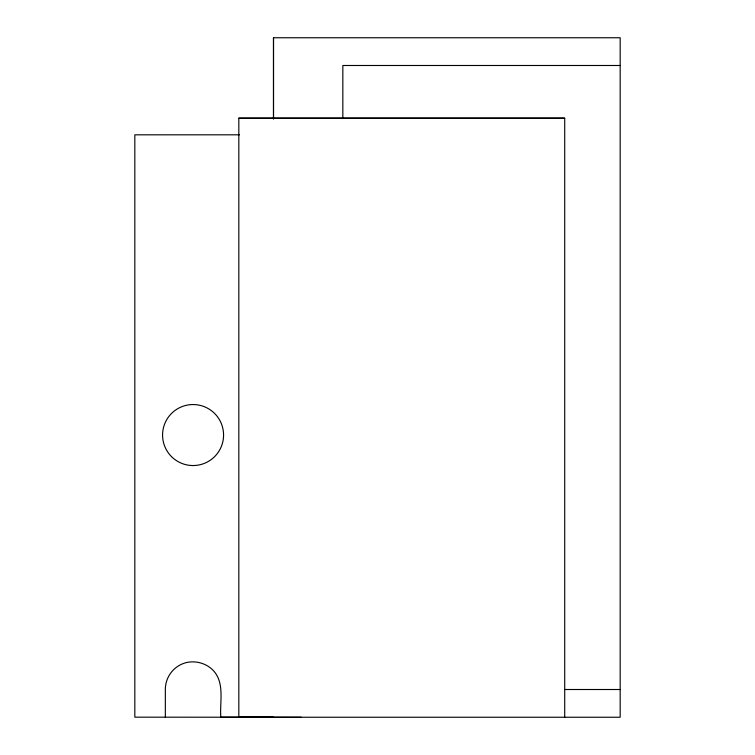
<?xml version="1.0" encoding="UTF-8"?>
<svg xmlns="http://www.w3.org/2000/svg" width="755" height="755" viewBox="0 0 755 755"><rect width="100%" height="100%" fill="white"/><g stroke="black" fill="none" stroke-linecap="round" stroke-linejoin="round"><path stroke-width="1.13" d="M273.499 118.441L273.499 37.75L620.176 37.75L620.176 717.241L238.825 717.25L238.825 118.176L564.712 118.176L564.712 717.25M620.176 65.487L342.836 65.487L342.836 118.563M238.825 118.186L564.674 118.176M239.42 134.815L134.824 134.824L134.824 717.174L273.499 717.241M564.938 689.504L620.176 689.513M301.226 717.241L220.8 717.174C219.639 701.537 225.15 682.397 212.674 669.864C205.662 663.041 195.366 660.38 185.89 662.682A27.737 27.737 0 0 0 165.336 689.475L165.336 717.174M273.499 37.75L273.499 119.148M171.498 456.615A30.511 30.511 0 0 0 222.536 442.94A30.511 30.511 0 0 0 185.173 405.577A30.511 30.511 0 0 0 171.498 456.615"/></g></svg>
